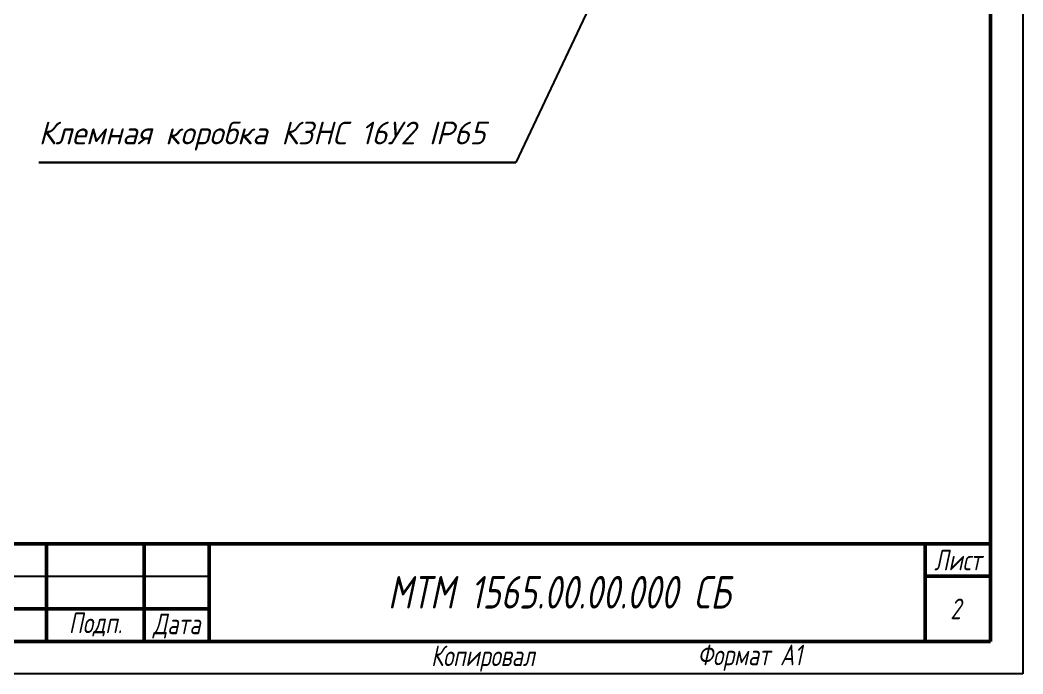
# Model space of a CAD drawing. Header units: millimetres. Extents: x 0 to 25230, y 0 to 17820.
# Drawn here: x 20608 to 25230, y 0 to 3014 of the extents above; entities that cross this region are included whole.
import ezdxf
from ezdxf.enums import TextEntityAlignment as Align

# ---------------------------------------------------------------- set-up
doc = ezdxf.new("R2010")
doc.units = ezdxf.units.MM
doc.header["$LTSCALE"] = 30
for name, color, linetype, lineweight in [('Заголовок (ГОСТ)', 7, 'Continuous', 50), ('Кромка (ГОСТ)', 7, 'Continuous', 50), ('Обозначение (ГОСТ)', 7, 'Continuous', 25), ('Эскизная геометрия (ГОСТ)', 7, 'Continuous', 50)]:
    doc.layers.add(name, color=color, linetype=linetype, lineweight=lineweight)
doc.styles.add('Альтернативный текст (ГОСТ)', font='arial.ttf', dxfattribs={"width": 0.8})
doc.styles.add('Обычный текст (ГОСТ)', font='GOST Common Italic.ttf')
doc.styles.add('Стиль текста110', font='GOST Common Italic.ttf', dxfattribs={"width": 0.8})
doc.styles.add('Стиль текста112', font='GOST Common Italic.ttf', dxfattribs={"width": 0.8})
doc.styles.add('Стиль текста137', font='GOST Common Italic.ttf', dxfattribs={"width": 0.7})
doc.styles.add('Стиль текста139', font='GOST Common Italic.ttf', dxfattribs={"width": 0.7})
doc.styles.add('Стиль текста145', font='GOST Common Italic.ttf')
doc.dimstyles.new('Диаметр (ГОСТ)$7', dxfattribs={"dimscale": 30, "dimtxt": 3.5, "dimasz": 3.5, "dimexe": 1, "dimexo": 0, "dimgap": 0.5, "dimtad": 1, "dimrnd": 1e-08, "dimtxsty": 'Обычный текст (ГОСТ)', "dimblk": 'Filled-1', "dimcen": 0.09, "dimdle": 15, "dimclrd": 256, "dimclre": 256, "dimclrt": 256, "dimazin": 2, "dimtfac": 0.714286, "dimtdec": 3, "dimtmove": 0, "dimatfit": 3, "dimfxl": 1, "dimtolj": 1, "dimlwd": -1, "dimlwe": 25, "dimarcsym": 0})

# ---------------------------------------------------------------- blocks, each defined once
blk = doc.blocks.new('Основные надписи ГОСТ - Форма 2A')
at = {"layer": 'Заголовок (ГОСТ)'}
for p, q in [((25, 159.9), (210, 159.9)), ((65, 160), (65, 145)), ((80, 159.9), (80, 145)), ((90, 159.9), (90, 145)), ((200, 159.9), (200, 145)), ((210, 144.9), (210, 159.9)), ((200, 154.9), (210, 154.9)), ((25, 149.9), (90, 149.9))]:
    blk.add_line(p, q, dxfattribs=at)
at = {"layer": 'Заголовок (ГОСТ)', "linetype": 'Continuous', "lineweight": 25}
blk.add_line((25, 154.9), (90, 154.9), dxfattribs=at)
at = {"layer": 'Заголовок (ГОСТ)', "char_height": 3.17, "style": 'Альтернативный текст (ГОСТ)'}
for s, insert, width, attachment_point in [('\\fGOST Common|b0|i1;{\\H3.1700;Лист}', (204.99, 157.4), 9.9449, 5), ('\\fGOST Common|b0|i1;{\\H3.1700;Подп.}', (72.53, 147.49), 14.9519, 5), ('\\fGOST Common|b0|i1;{\\H3.1700;Дата}', (85.01, 147.26), 10.0042, 5), ('\\fGOST Common|b0|i1;{\\H3.1700;Копировал}', (124.08, 144.27), 24.0178, 1)]:
    blk.add_mtext(s, dxfattribs=dict(at, insert=insert, width=width, attachment_point=attachment_point))
at = {"layer": 'Заголовок (ГОСТ)', "style": 'Стиль текста137'}
for tag, p in [('Изм3', (28.52, 157.4)), ('Лист3', (37.01, 157.41)), ('Докум3', (53.51, 157.41)), ('Изм4', (28.51, 152.45)), ('Лист4', (37.01, 152.46)), ('Докум4', (53.51, 152.44))]:
    blk.add_attdef(tag, text='', height=2.89, dxfattribs=at).set_placement(p, align=Align.MIDDLE_CENTER)
at = {"layer": 'Заголовок (ГОСТ)'}
for tag, height, style, p in [('Подп3', 2.89, 'Стиль текста137', (65.01, 157.4)), ('Дата3', 2, 'Стиль текста139', (80.03, 157.4)), ('Подп4', 2.89, 'Стиль текста137', (65.01, 152.42)), ('Дата4', 2, 'Стиль текста139', (80.01, 152.45))]:
    blk.add_attdef(tag, text='', height=height, dxfattribs=dict(at, style=style)).set_placement(p, align=Align.MIDDLE_LEFT)
at = {"layer": 'Заголовок (ГОСТ)', "color": 7, "width": 0.8}
for tag, p, height, style in [('ОБОЗНАЧЕНИЕ_001', (117.45, 149.95), 5, 'Стиль текста110'), ('Номер_листа_001', (203.83, 148.31), 3.17, 'Стиль текста112')]:
    blk.add_attdef(tag, p, '', height=height, dxfattribs=dict(at, style=style))
blk = doc.blocks.new('Рамки ГОСТ_ граница 594x841_2')
at = {"layer": 'Кромка (ГОСТ)', "lineweight": 25}
for p, q in [((841, 594), (841, 0)), ((841, 0), (0, 0))]:
    blk.add_line(p, q, dxfattribs=at)
at = {"layer": 'Кромка (ГОСТ)'}
for p, q in [((836, 5), (836, 589)), ((20, 5), (836, 5))]:
    blk.add_line(p, q, dxfattribs=at)
at = {"layer": 'Кромка (ГОСТ)', "insert": (791, 4.5), "char_height": 3.17, "attachment_point": 1, "style": 'Альтернативный текст (ГОСТ)'}
blk.add_mtext('\\A1;\\fGOST Common|b0|i1;{\\H3.1700;Формат A1}', dxfattribs=at)
blk = doc.blocks.new('Текст на выноске_9')
at = {"layer": 'Эскизная геометрия (ГОСТ)', "lineweight": 30}
blk.add_line((0, 0), (-20.94, 0), dxfattribs=at)
at = {"layer": 'Обозначение (ГОСТ)', "style": 'Стиль текста145'}
blk.add_text('Клемная коробка КЗНС 16У2 IP65', height=0.99786, dxfattribs=at).set_placement((-20.94, 0.5), align=Align.BOTTOM_LEFT)
blk = doc.blocks.new('Filled-1')
at = {"color": 0}
for p, q in [((0, 0), (-1, 0.143)), ((-1, 0.143), (-1, -0.143)), ((-1, 0), (0, 0)), ((-1, -0.143), (0, 0))]:
    blk.add_line(p, q, dxfattribs=at)
at = {"color": 0, "flags": 128}
blk.add_lwpolyline([(-1, -0.143), (0, 0), (-1, 0.143), (-1, -0.143)], dxfattribs=at)
at = {"color": 0}
blk.add_solid([(-1, -0.143), (0, 0), (-1, 0.143), (-1, -0.143)], dxfattribs=at)

msp = doc.modelspace()

# ---------------------------------------------------------------- block references
for name, p, xscale, yscale, zscale in [('Рамки ГОСТ_ граница 594x841_2', (0, 0), 30, 30, 30), ('Текст на выноске_9', (22892.8798, 2357.3051), 104.9999982118607, 104.9999982118607, 104.9999982118607)]:
    msp.add_blockref(name, p, dxfattribs=dict(xscale=xscale, yscale=yscale, zscale=zscale))
at = {"xscale": 30, "yscale": 30, "zscale": 30}
msp.add_blockref('Основные надписи ГОСТ - Форма 2A', (18780, -4196.9248), dxfattribs=at).add_auto_attribs({'ОБОЗНАЧЕНИЕ_001': 'МТМ 1565.00.00.000 СБ', 'Номер_листа_001': '2'})

# ---------------------------------------------------------------- leaders
at = {"layer": 'Обозначение (ГОСТ)'}
msp.add_leader([(23856.8303, 4396.0179), (22892.8798, 2357.3051)], dimstyle='Диаметр (ГОСТ)$7', override={"dimtad": 0}, dxfattribs=at)

doc.saveas('drawing.dxf')
